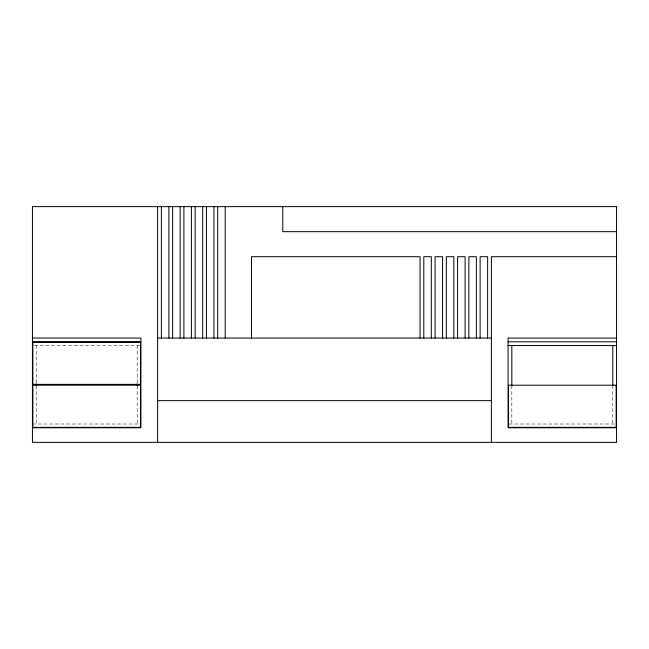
<?xml version="1.0" encoding="UTF-8"?>
<svg xmlns="http://www.w3.org/2000/svg" width="649" height="649" viewBox="0 0 649 649"><rect width="100%" height="100%" fill="white"/><g stroke="black" fill="none" stroke-linecap="round" stroke-linejoin="round"><path stroke-width="0.49" stroke-dasharray="3.25 2.43" d="M34.324 345.568L139.989 345.568M32.45 424.008L140.922 424.008M509.011 424.008L616.55 424.008M612.794 385.79L612.794 424.008M511.826 385.79L511.826 424.008M137.174 345.568L137.174 383.778M137.174 385.79L137.174 424.008M36.206 345.568L36.206 383.778M36.206 385.79L36.206 424.008"/><path stroke-width="0.97" d="M616.55 231.669L282.777 231.669L282.777 206.633M616.55 256.704L491.382 256.704L491.382 442.367M32.45 338.056L140.922 338.056L140.922 427.764L32.45 427.764M157.618 338.056L491.382 338.056M616.55 338.056L508.078 338.056L508.078 427.764L616.55 427.764M32.45 341.812L140.922 341.812M508.078 341.812L616.55 341.812M508.078 345.568L616.55 345.568M157.618 400.644L491.382 400.644M612.794 345.568L612.794 385.79M511.826 345.568L511.826 385.79M487.634 338.056L487.634 256.704L480.122 256.704L480.122 338.056M476.366 338.056L476.366 256.704L468.854 256.704L468.854 338.056M465.098 338.056L465.098 256.704L457.594 256.704L457.594 338.056M453.838 338.056L453.838 256.704L446.325 256.704L446.325 338.056M442.569 338.056L442.569 256.704L435.065 256.704L435.065 338.056M431.309 338.056L431.309 256.704L423.797 256.704L423.797 338.056M420.041 338.056L420.041 256.704L251.488 256.704L251.488 338.056M225.203 206.633L225.203 338.056M217.691 206.633L217.691 338.056M213.935 206.633L213.935 338.056M206.431 206.633L206.431 338.056M202.675 206.633L202.675 338.056M195.162 206.633L195.162 338.056M191.406 206.633L191.406 338.056M183.902 206.633L183.902 338.056M180.146 206.633L180.146 338.056M172.634 206.633L172.634 338.056M168.878 206.633L168.878 338.056M161.366 206.633L161.366 338.056M157.618 206.633L157.618 442.367M137.174 383.778L137.174 385.79M36.206 383.778L36.206 385.79M616.55 206.633L32.45 206.633L32.45 442.367L616.55 442.367L616.55 206.633M140.508 342.234L32.864 342.234L32.864 384.37L140.508 384.37L140.508 342.234M140.508 385.206L32.864 385.206L32.864 427.342L140.508 427.342L140.508 385.206M616.136 385.206L508.491 385.206L508.491 427.342L616.136 427.342L616.136 385.206"/></g></svg>
